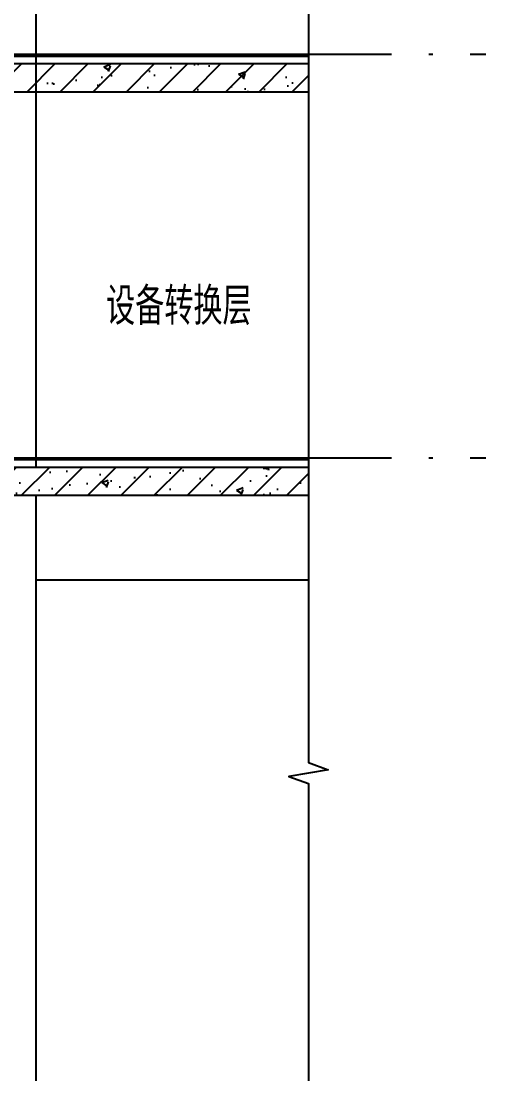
# Model space of a CAD drawing. Header units: millimetres. Extents: x 12351878 to 12381578, y 696206 to 738256.
# Drawn here: x 12358855 to 12361334, y 727051 to 732660 of the extents above; entities that cross this region are included whole.
import ezdxf

# ---------------------------------------------------------------- set-up
doc = ezdxf.new("R2010")
doc.units = ezdxf.units.MM
doc.header["$LTSCALE"] = 1000
doc.linetypes.add('DOTE', pattern=[2.4200000000000004, 2, -0.2, 0.02, -0.2])
for name, color, linetype in [('A-ANNO-SYMB', 3, 'Continuous'), ('A-WALL', 5, 'Continuous'), ('A-WALL-PATT', 8, 'Continuous'), ('DOTE', 16, 'DOTE'), ('GZDI-J建筑-立面-后可见线', 252, 'Continuous'), ('PUB_TEXT', 7, 'Continuous'), ('SURFACE', 6, 'Continuous'), ('SYMBOL', 7, 'Continuous')]:
    doc.layers.add(name, color=color, linetype=linetype)
doc.styles.add('宋体', font='', dxfattribs={"width": 0.65})
doc.styles.get('宋体').set_extended_font_data('SimSun')
pattern_1 = [(45, (0, 0), (-88.38834764831843, 88.38834764831844), []), (49.99999999999999, (0, 0), (358.6300913003767, -31.37606749129755), [37.5, -412.5]), (355, (0, 0), (-69.3756668065, 376.0960668500059), [30, -330]), (100.4514, (29.88584, -2.61467), (289.2546908570108, 344.7197710304768), [31.870095, -350.571056]), (46.18420000000002, (0, 100), (533.6205243128222, -82.75950716450905), [56.24999999999999, -618.7499999999999]), (96.6356, (44.4683725, 93.1033465), (467.3313527743517, 487.0589354502209), [47.805144, -525.8565]), (351.1842, (0, 100), (467.3309725668136, 487.0593004626623), [45, -495]), (21, (50, 75), (298.4535260592309, -201.3094453326694), [37.5, -412.5]), (326.0000000000001, (50, 75), (121.6576659607909, 362.5750225234265), [30, -330]), (71.4514, (74.8711165, 58.224197), (420.111314290745, 161.2652483549762), [31.870095, -350.571056]), (37.50000000000001, (0, 0), (6.079927658645334, 166.4469269156558), [0, -326, 0, -335, 0, -331.25]), (7.499999999999999, (0, 0), (131.5347687210743, 197.2058559411801), [0, -191, 0, -318.5, 0, -126.25]), (327.5, (-111.5, 0), (266.9112180862045, -11.27743586718988), [0, -125, 0, -390, 0, -517.5]), (317.5, (-161.5, 0), (291.5930846711931, 50.05249116615887), [0, -162.5, 0, -259, 0, -367.5])]

# ---------------------------------------------------------------- blocks, each defined once
blk = doc.blocks.new('apqs02')
at = {"layer": 'A-WALL-PATT'}
h = blk.add_hatch(dxfattribs=at)
h.set_pattern_fill('钢筋混凝土', color=256, scale=50, style=0)
h.set_pattern_definition(pattern_1)
h.paths.add_polyline_path([(3736.999994784594, 2710.571656933404), (4136.999994784594, 2560.571656933404), (6790.499994784594, 2560.571656933404), (6790.499994784594, 2710.571656933404)])
at = {"layer": 'A-WALL'}
for p, q in [((3736.999994784594, 2710.571656933404), (6790.499994784594, 2710.571656933404)), ((6790.499994784594, 2710.571656933404), (6790.499994784594, 2560.571656933404)), ((4136.999994784594, 2560.571656933404), (6790.499994784594, 2560.571656933404))]:
    blk.add_line(p, q, dxfattribs=at)
at = {"layer": 'GZDI-J建筑-立面-后可见线'}
for p, q in [((5336.999959552661, 4709.328978255973, -1.445399045143932e-08), (5337.000006243587, 2705.854622696177, -1.411681554184574e-08)), ((5337.000006243587, 2705.854549156735, -1.411681554184574e-08), (5336.999944936484, 610.5716569334036))]:
    blk.add_line(p, q, dxfattribs=at)
at = {"layer": 'SURFACE', "elevation": 5.176894548983447e-10}
for points in [[(3426.99998813495, 2760.571656933404), (6790.499994784594, 2760.571656933404)], [(3426.99998813495, 2750.571656933404), (6790.499994784594, 2750.571656933404)]]:
    blk.add_lwpolyline(points, dxfattribs=at)
blk = doc.blocks.new('apqs03')
at = {"layer": 'A-WALL-PATT'}
h = blk.add_hatch(dxfattribs=at)
h.set_pattern_fill('钢筋混凝土', color=256, scale=50, style=0)
h.set_pattern_definition(pattern_1)
h.paths.add_polyline_path([(3736.999994784594, 2710.571656933404), (4136.999994784594, 2560.571656933404), (6790.499994784594, 2560.571656933404), (6790.499994784594, 2710.571656933404)])
at = {"layer": 'A-WALL'}
for p, q in [((3736.999994784594, 2710.571656933404), (6790.499994784594, 2710.571656933404)), ((6790.499994784594, 2710.571656933404), (6790.499994784594, 2560.571656933404)), ((4136.999994784594, 2560.571656933404), (6790.499994784594, 2560.571656933404))]:
    blk.add_line(p, q, dxfattribs=at)
at = {"layer": 'GZDI-J建筑-立面-后可见线'}
for p, q in [((5336.999959552661, 4709.328978255973, -1.445399045143932e-08), (5337.000006243587, 2705.854622696177, -1.411681554184574e-08)), ((5337.000006243587, 2560.571656933404), (5337.000006243587, -2939.428343066596))]:
    blk.add_line(p, q, dxfattribs=at)
at = {"layer": 'GZDI-J建筑-立面-后可见线', "elevation": 5.176894548983447e-10}
blk.add_lwpolyline([(5337.000006243587, 2110.571656933404), (6790.499994784594, 2110.571656933404)], dxfattribs=at)
at = {"layer": 'SURFACE', "elevation": 5.176894548983447e-10}
for points in [[(3426.99998813495, 2760.571656933404), (6790.499994784594, 2760.571656933404)], [(3426.99998813495, 2750.571656933404), (6790.499994784594, 2750.571656933404)]]:
    blk.add_lwpolyline(points, dxfattribs=at)

msp = doc.modelspace()

# ---------------------------------------------------------------- linework, layer by layer
at = {"layer": 'A-ANNO-SYMB'}
msp.add_lwpolyline([(12360388, 734432.2573213226), (12360388, 728710.1286606613), (12360493, 728671.9117860633), (12360283, 728634.8831201146), (12360388, 728597.6286606613), (12360388, 722875.5)], dxfattribs=at)
at = {"layer": 'DOTE'}
for p, q in [((12353989.5, 732483.5), (12361333.5, 732483.5)), ((12353989.5, 730333.5), (12361333.5, 730333.5))]:
    msp.add_line(p, q, dxfattribs=at)

# ---------------------------------------------------------------- block references
at = {"layer": 'SYMBOL'}
for name, p in [('apqs02', (12353597.50000522, 729722.9283430666)), ('apqs03', (12353597.50000522, 727572.9283430666))]:
    msp.add_blockref(name, p, dxfattribs=at)

# ---------------------------------------------------------------- texts
at = {"layer": 'PUB_TEXT', "style": '宋体', "width": 0.65}
msp.add_text('设备转换层', height=175, dxfattribs=at).set_placement((12359308.32278481, 731060.6329113925))

doc.saveas('drawing.dxf')
